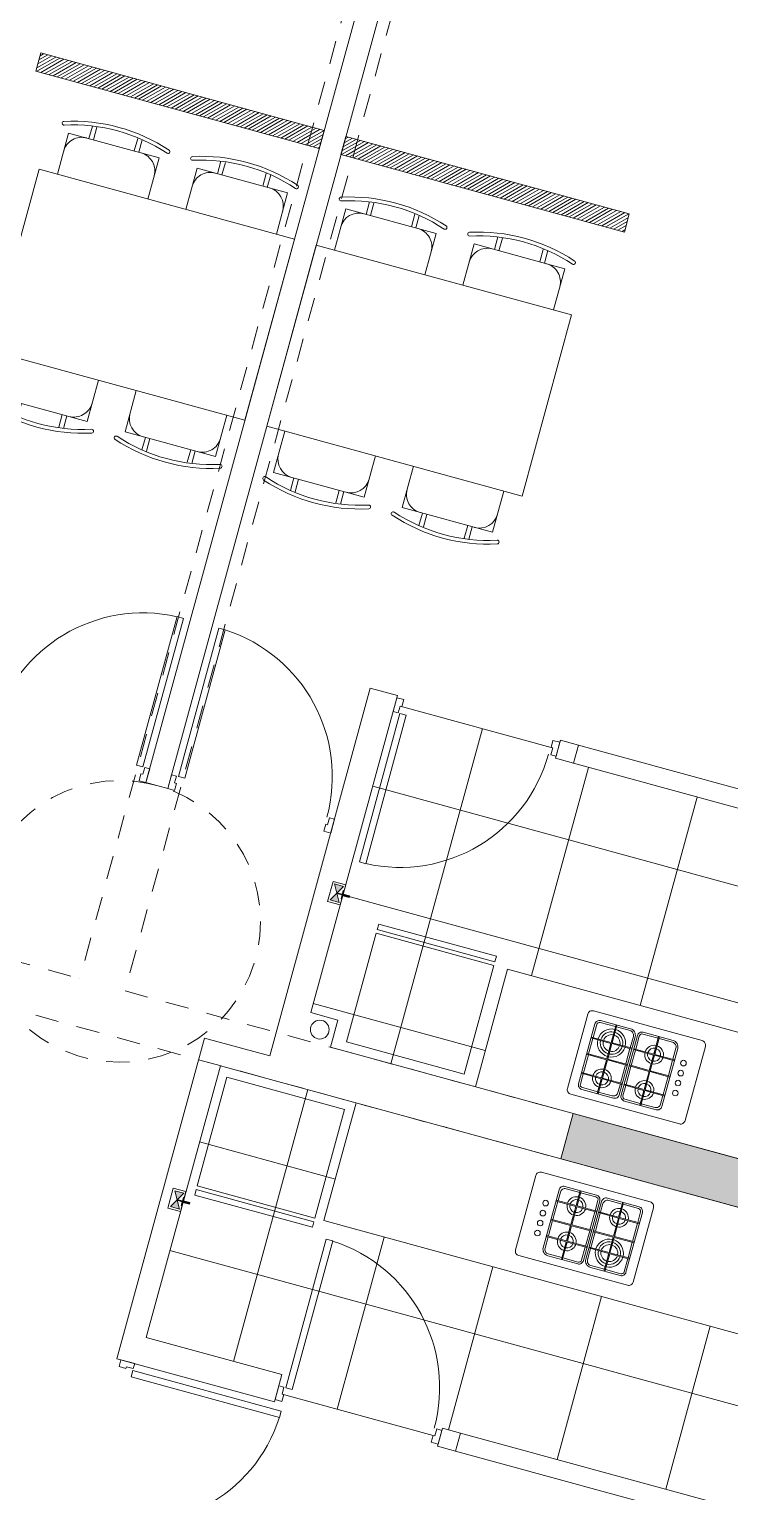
# Model space of a CAD drawing. Header units: millimetres. Extents: x 2471 to 2909, y 1327 to 1568.
# Drawn here: x 2598.08 to 2601.81, y 1382.75 to 1390.54 of the extents above; entities that cross this region are included whole.
import ezdxf

# ---------------------------------------------------------------- set-up
doc = ezdxf.new("R2010")
doc.units = ezdxf.units.MM
doc.set_wipeout_variables(frame=1)
for name, pattern in [('CONTINUA', [0]), ('HIDDEN', [0.375, 0.25, -0.125]), ('HIDDEN2', [0.1875, 0.125, -0.0625])]:
    doc.linetypes.add(name, pattern=pattern)
doc.layers.get('0').update_dxf_attribs({"color": 251, "lineweight": 9})
for name, color, linetype, lineweight in [('A-JARDIN', 251, 'Continuous', 13), ('A-MOBILIARIO', 251, 'Continuous', 13), ('A-MURO BAJO', 251, 'Continuous', 13), ('A-MUROS', 251, 'Continuous', 13), ('A-PLACAS', 251, 'Continuous', 13), ('A-PROYECCIONES', 251, 'HIDDEN', 13), ('A-PUERTAS', 251, 'Continuous', 13), ('A-VIGAS', 251, 'HIDDEN2', 13), ('DLP_EQUIPAMIENTO', 251, 'Continuous', 13), ('Gas', 251, 'G_Larga', 13), ('HATCH', 251, 'Continuous', 13), ('RED-PLUVIAL', 251, 'Continuous', 13)]:
    doc.layers.add(name, color=color, linetype=linetype, lineweight=lineweight)
doc.styles.get("Standard").update_dxf_attribs({"font": 'arial.ttf'})
doc.linetypes.add('G_Larga', pattern='A,2,-0.01,["G",Standard,S=0.1,R=0,X=0,Y=-0.05],-0.1', length=2.11)

# ---------------------------------------------------------------- blocks, each defined once
blk = doc.blocks.new('ESTR_PISO-1_PISO')
at = {"layer": 'HATCH'}
h = blk.add_hatch(color=256, dxfattribs=at)
h.dxf.hatch_style = 1
h.paths.add_polyline_path([(-26.45, 2.95), (-29.9, 2.95), (-29.9, 1.5), (-29.65, 1.5), (-29.65, 2.7), (-26.45, 2.7)])
h.paths.add_polyline_path([(-22.65, -2.53), (-18.75, -2.53), (-18.75, 2.87), (-22.45, 2.87), (-22.45, -0.53), (-22.65, -0.53), (-22.65, 3.12), (-18.5, 3.12), (-18.5, -2.78), (-22.65, -2.78)])
h.paths.add_polyline_path([(-29.9, -2.45), (-26.45, -2.45), (-26.45, -2.2), (-29.9, -2.2)])
h.paths.add_polyline_path([(-30.3, -6.8), (-22.4, -6.8), (-22.4, -7.1), (-30.3, -7.1)])
h.paths.add_polyline_path([(-20.85, -4.75), (-21.55, -4.75), (-21.55, -5), (-20.85, -5)])
h.paths.add_polyline_path([(-22.45, 4.92), (-22.45, 6.87), (-18.75, 6.87), (-18.75, 4.92), (-18.55, 4.92), (-18.55, 6.87), (-18.05, 6.87), (-18.05, 7.12), (-22.45, 7.12), (-22.45, 13.72), (-22.65, 13.72), (-22.65, 4.92)])
h.paths.add_polyline_path([(-26.45, 8.52), (-29.65, 8.52), (-29.65, 9.7), (-29.9, 9.7), (-29.9, 8.27), (-26.45, 8.27)])
h.paths.add_polyline_path([(-19.15, 8.92), (-15.75, 8.92), (-15.75, 9.17), (-19.15, 9.17)])
h.paths.add_polyline_path([(-20.65, 18.07), (-16.65, 18.07), (-16.65, 18.32), (-20.65, 18.32)])
h.paths.add_polyline_path([(-19.15, 13.72), (-15.75, 13.72), (-15.75, 13.47), (-19.15, 13.47)])
h.paths.add_polyline_path([(-29.8, 18.32), (-25.8, 18.32), (-25.8, 18.07), (-29.55, 18.07), (-29.55, 17.67), (-29.8, 17.67)])
h.paths.add_polyline_path([(-26.45, 13.37), (-29.9, 13.37), (-29.9, 14.22), (-29.55, 14.22), (-29.55, 13.62), (-26.45, 13.62)])
h.paths.add_polyline_path([(-23.125, 31.12), (-28.725, 31.12), (-28.725, 30.92), (-23.375, 30.92), (-23.375, 24.62), (-23.125, 24.62)])
h.paths.add_polyline_path([(-17.2, 25.67), (-17.2, 24.22), (-17.45, 24.22), (-17.45, 25.67)])
h.paths.add_polyline_path([(-29, 25.67), (-29, 24.22), (-29.25, 24.22), (-29.25, 25.67)])
h.paths.add_polyline_path([(-29.25, 28.37), (-28.2, 28.37), (-28.2, 28.07), (-29.25, 28.07)])
h.paths.add_polyline_path([(-17.2, 30.92), (-17.2, 31.12), (-23.075, 31.12), (-23.075, 30.92)])
at = {"layer": 'A-PLACAS', "elevation": 0}
blk.add_lwpolyline([(-20.65, 18.07), (-16.65, 18.07), (-16.65, 18.32), (-20.65, 18.32)], close=True, dxfattribs=at)
at = {"layer": 'A-VIGAS'}
for p, q in [((-23.375, 24.62, 0), (-23.375, 18.32, 0)), ((-23.125, 24.62, 0), (-23.125, 18.32, 0)), ((-25.8, 18.32, 0), (-23.375, 18.32, 0)), ((-23.125, 18.32, 0), (-20.65, 18.32, 0)), ((-25.8, 18.07, 0), (-20.65, 18.07, 0))]:
    blk.add_line(p, q, dxfattribs=at)
blk = doc.blocks.new('A$C63D03590')
at = {"layer": 'Gas', "linetype": 'Continuous', "lineweight": 0, "true_color": 0xa87e00}
for points in [[(0.007, -0.059), (0.007, 0), (-0.008, 0), (-0.008, -0.059)], [(0.073, -0.073), (0.073, -0.157), (-0.073, -0.073), (-0.073, -0.157)], [(0.037, -0.059), (-0.038, -0.059), (-0.038, -0.066), (0.037, -0.066)]]:
    blk.add_hatch(color=44, dxfattribs=at).paths.add_polyline_path(points)
at = {"color": 44, "true_color": 0xa87e00}
for p, q in [((0.007, 0), (-0.008, 0)), ((-0.008, -0.059), (-0.008, 0)), ((0.007, -0.059), (0.007, 0)), ((-0.073, -0.073), (-0.073, -0.157)), ((0.073, -0.073), (-0.073, -0.157)), ((-0.073, -0.073), (0.073, -0.157)), ((-0.038, -0.059), (0.037, -0.059)), ((-0.038, -0.066), (-0.038, -0.059)), ((-0.038, -0.066), (0.037, -0.066)), ((0, -0.115), (0, -0.066)), ((0.037, -0.066), (0.037, -0.059)), ((0.073, -0.157), (0.073, -0.073))]:
    blk.add_line(p, q, dxfattribs=at)
at = {"color": 44, "linetype": 'CONTINUA', "lineweight": 30, "ltscale": 10, "true_color": 0xa87e00}
blk.add_line((0, -0.115), (0, -0.066), dxfattribs=at)
at = {"color": 44, "linetype": 'CONTINUA', "lineweight": 20, "ltscale": 10, "true_color": 0xa87e00}
for points in [[(-0.038, -0.059), (-0.038, -0.066), (0.037, -0.066), (0.037, -0.059), (0.007, -0.059), (0.007, 0), (-0.008, 0), (-0.008, -0.059), (-0.038, -0.059)], [(-0.073, -0.073), (0.073, -0.157), (0.073, -0.073), (-0.073, -0.157), (-0.073, -0.073)]]:
    blk.add_lwpolyline(points, dxfattribs=at)
at = {"color": 44, "linetype": 'CONTINUA', "lineweight": 20, "true_color": 0xa87e00}
blk.add_lwpolyline([(0.037, -0.059), (-0.038, -0.059), (-0.038, -0.066), (0.037, -0.066)], close=True, dxfattribs=at)
blk = doc.blocks.new('P-90 MARCO 3.5x1.5')
at = {"layer": 'A-PUERTAS'}
for p, q in [((0.038, 0.0762), (0.038, 0.8962)), ((0.038, 0.8962), (0.073, 0.8962)), ((0.073, 0.8962), (0.073, 0.0762)), ((0.038, 0.0762), (0.073, 0.0762))]:
    blk.add_line(p, q, dxfattribs=at)
at = {"layer": 'A-PUERTAS', "linetype": 'Continuous'}
for p, q in [((0, 0), (0, 0.0762)), ((0, 0.0762), (0.028, 0.0762)), ((0.028, 0.0762), (0.028, 0.0382)), ((0.028, 0.0382), (0.038, 0.0382)), ((0.038, 0.0382), (0.038, 0)), ((0.862, 0.0382), (0.862, 0)), ((0.872, 0.0382), (0.862, 0.0382)), ((0.9, 0.0762), (0.872, 0.0762)), ((0.872, 0.0762), (0.872, 0.0382)), ((0.9, 0), (0.9, 0.0762)), ((0, 0), (0.038, 0)), ((0.9, 0), (0.862, 0))]:
    blk.add_line(p, q, dxfattribs=at)
at = {"layer": 'A-PUERTAS', "color": 7, "linetype": 'Continuous'}
blk.add_arc((0.038, 0.0762), 0.82, 0, 87.55371, dxfattribs=at)
blk = doc.blocks.new('A$C22310A6C')
blk.add_wipeout([(0.0073, 0.4527), (0.0103, 0.4552), (0.0146, 0.4577), (0.022, 0.4598), (0.0299, 0.46), (0.625, 0.46), (0.6347, 0.458), (0.6427, 0.4527), (0.6427, 0.4527), (0.6464, 0.4478), (0.6484, 0.4437), (0.65, 0.4388), (0.65, 0.025), (0.6498, 0.0222), (0.6496, 0.0203), (0.6493, 0.019), (0.6488, 0.0173), (0.6484, 0.0163), (0.6481, 0.0153), (0.6475, 0.0141), (0.6466, 0.0125), (0.6462, 0.0117), (0.6456, 0.0109), (0.6449, 0.0099), (0.6435, 0.0082), (0.6427, 0.0073), (0.6415, 0.0062), (0.6402, 0.0051), (0.6392, 0.0044), (0.6377, 0.0035), (0.6361, 0.0026), (0.6343, 0.0018), (0.6288, 0.0003), (0.625, 0), (0.025, 0), (0.022, 0.0002), (0.0189, 0.0007), (0.0168, 0.0014), (0.0146, 0.0023), (0.0134, 0.0029), (0.0117, 0.0038), (0.0095, 0.0054), (0.0073, 0.0073), (0.0062, 0.0085), (0.0046, 0.0105), (0.0027, 0.0136), (0.0013, 0.0169), (0.0007, 0.0189), (0, 0.0242), (0, 0.0271), (0, 0.435), (0.0005, 0.4398), (0.0022, 0.4452), (0.0038, 0.4482), (0.0051, 0.4502)])
at = {"lineweight": 5}
for points in [[(0.625, 0), (0.025, 0, -0.414214), (0, 0.025), (0, 0.435, -0.414214), (0.025, 0.46), (0.625, 0.46, -0.414214), (0.65, 0.435), (0.65, 0.025, -0.414214)], [(0.1743, 0.04), (0.3393, 0.04, 0.414214), (0.3643, 0.065), (0.3643, 0.395, 0.414214), (0.3393, 0.42), (0.1643, 0.42, 0.414214), (0.1393, 0.395), (0.1393, 0.075, 0.414214)], [(0.4093, 0.04), (0.5743, 0.04, 0.414214), (0.5993, 0.065), (0.5993, 0.395, 0.414214), (0.5743, 0.42), (0.3993, 0.42, 0.414214), (0.3743, 0.395), (0.3743, 0.075, 0.414214)]]:
    blk.add_lwpolyline(points, format="xyb", close=True, dxfattribs=at)
for points in [[(0.2493, 0.41), (0.1743, 0.41, 0.414214), (0.1493, 0.385), (0.1493, 0.3375)], [(0.3543, 0.3375), (0.3543, 0.395, 0.414214), (0.3393, 0.41), (0.2543, 0.41)], [(0.4843, 0.41), (0.4093, 0.41, 0.414214), (0.3843, 0.385), (0.3843, 0.3375)], [(0.5893, 0.3375), (0.5893, 0.395, 0.414214), (0.5743, 0.41), (0.4893, 0.41)], [(0.1493, 0.1375), (0.1493, 0.075, 0.414214), (0.1743, 0.05), (0.2493, 0.05)], [(0.2543, 0.05), (0.3393, 0.05, 0.414214), (0.3543, 0.065), (0.3543, 0.1375)], [(0.3843, 0.1375), (0.3843, 0.075, 0.414214), (0.4093, 0.05), (0.4843, 0.05)], [(0.4893, 0.05), (0.5743, 0.05, 0.414214), (0.5893, 0.065), (0.5893, 0.1375)]]:
    blk.add_lwpolyline(points, format="xyb", dxfattribs=at)
for points in [[(0.2493, 0.41), (0.1743, 0.41)], [(0.2493, 0.42), (0.2493, 0.3375)], [(0.2543, 0.42), (0.2543, 0.3375)], [(0.4843, 0.41), (0.4093, 0.41)], [(0.4843, 0.42), (0.4843, 0.3375)], [(0.4893, 0.42), (0.4893, 0.3375)], [(0.2493, 0.3375), (0.1393, 0.3375)], [(0.2493, 0.3325), (0.1393, 0.3325)], [(0.1493, 0.3325), (0.1493, 0.2325)], [(0.2493, 0.3325), (0.2493, 0.2325)], [(0.3643, 0.3375), (0.2543, 0.3375)], [(0.2543, 0.3325), (0.2543, 0.2325)], [(0.3643, 0.3325), (0.2543, 0.3325)], [(0.3543, 0.2325), (0.3543, 0.3325)], [(0.4843, 0.3375), (0.3743, 0.3375)], [(0.4843, 0.3325), (0.3743, 0.3325)], [(0.3843, 0.3325), (0.3843, 0.2325)], [(0.4843, 0.3325), (0.4843, 0.2325)], [(0.5993, 0.3375), (0.4893, 0.3375)], [(0.4893, 0.3325), (0.4893, 0.2325)], [(0.5993, 0.3325), (0.4893, 0.3325)], [(0.5893, 0.2325), (0.5893, 0.3325)], [(0.2493, 0.2325), (0.1393, 0.2325)], [(0.2493, 0.2275), (0.1393, 0.2275)], [(0.1493, 0.2275), (0.1493, 0.1425)], [(0.2493, 0.2275), (0.2493, 0.1425)], [(0.3643, 0.2325), (0.2543, 0.2325)], [(0.2543, 0.2275), (0.2543, 0.1425)], [(0.3643, 0.2275), (0.2543, 0.2275)], [(0.3543, 0.1425), (0.3543, 0.2275)], [(0.4843, 0.2325), (0.3743, 0.2325)], [(0.4843, 0.2275), (0.3743, 0.2275)], [(0.3843, 0.2275), (0.3843, 0.1425)], [(0.4843, 0.2275), (0.4843, 0.1425)], [(0.5993, 0.2325), (0.4893, 0.2325)], [(0.4893, 0.2275), (0.4893, 0.1425)], [(0.5993, 0.2275), (0.4893, 0.2275)], [(0.5893, 0.1425), (0.5893, 0.2275)], [(0.2493, 0.1425), (0.1393, 0.1425)], [(0.2493, 0.1375), (0.1393, 0.1375)], [(0.2493, 0.1375), (0.2493, 0.1275)], [(0.2493, 0.1375), (0.2493, 0.04)], [(0.3643, 0.1425), (0.2543, 0.1425)], [(0.2543, 0.1375), (0.2543, 0.1275)], [(0.2543, 0.1375), (0.2543, 0.04)], [(0.3643, 0.1375), (0.2543, 0.1375)], [(0.4843, 0.1425), (0.3743, 0.1425)], [(0.4843, 0.1375), (0.3743, 0.1375)], [(0.4843, 0.1375), (0.4843, 0.1275)], [(0.4843, 0.1375), (0.4843, 0.04)], [(0.5993, 0.1425), (0.4893, 0.1425)], [(0.4893, 0.1375), (0.4893, 0.1275)], [(0.4893, 0.1375), (0.4893, 0.04)], [(0.5993, 0.1375), (0.4893, 0.1375)]]:
    blk.add_lwpolyline(points, dxfattribs=at)
for centre in [(0.0892, 0.3071), (0.0892, 0.2521), (0.0892, 0.1971), (0.0892, 0.1421)]:
    blk.add_circle(centre, 0.015, dxfattribs=at)
for centre, radius, start, end in [((0.2518, 0.335), 0.05, 92.86598, 177.13402), ((0.2518, 0.335), 0.05, 182.86598, 267.13402), ((0.2518, 0.335), 0.035, 94.09604, 175.90396), ((0.2518, 0.335), 0.035, 184.09604, 265.90396), ((0.2518, 0.335), 0.05, 2.86598, 87.13402), ((0.2518, 0.335), 0.035, 4.09604, 85.90396), ((0.2518, 0.335), 0.05, 272.86598, 357.13402), ((0.2518, 0.335), 0.035, 274.09604, 355.90396), ((0.4868, 0.335), 0.05, 92.86598, 177.13402), ((0.4868, 0.335), 0.05, 182.86598, 267.13402), ((0.4868, 0.335), 0.035, 94.09604, 175.90396), ((0.4868, 0.335), 0.035, 184.09604, 265.90396), ((0.4868, 0.335), 0.05, 2.86598, 87.13402), ((0.4868, 0.335), 0.035, 4.09604, 85.90396), ((0.4868, 0.335), 0.05, 272.86598, 357.13402), ((0.4868, 0.335), 0.035, 274.09604, 355.90396), ((0.2518, 0.14), 0.05, 92.86598, 177.13402), ((0.2518, 0.14), 0.035, 94.09604, 175.90396), ((0.2518, 0.14), 0.05, 2.86598, 87.13402), ((0.2518, 0.14), 0.035, 4.09604, 85.90396), ((0.4868, 0.14), 0.075, 91.91021, 178.08979), ((0.4868, 0.14), 0.06, 92.38802, 177.61198), ((0.4868, 0.14), 0.045, 93.18474, 176.81526), ((0.4868, 0.14), 0.075, 1.91021, 88.08979), ((0.4868, 0.14), 0.06, 2.38802, 87.61198), ((0.4868, 0.14), 0.045, 3.18474, 86.81526), ((0.2518, 0.14), 0.05, 182.86598, 267.13402), ((0.2518, 0.14), 0.035, 184.09604, 265.90396), ((0.2518, 0.14), 0.05, 272.86598, 357.13402), ((0.2518, 0.14), 0.035, 274.09604, 355.90396), ((0.4868, 0.14), 0.075, 181.91021, 268.08979), ((0.4868, 0.14), 0.06, 182.38802, 267.61198), ((0.4868, 0.14), 0.045, 183.18474, 266.81526), ((0.4868, 0.14), 0.075, 271.91021, 358.08979), ((0.4868, 0.14), 0.06, 272.38802, 357.61198), ((0.4868, 0.14), 0.045, 273.18474, 356.81526)]:
    blk.add_arc(centre, radius, start, end, dxfattribs=at)
blk = doc.blocks.new('REFRI')
at = {"layer": 'DLP_EQUIPAMIENTO'}
for points in [[(-0.325, 0), (-0.325, -0.6), (0.325, -0.6), (0.325, 0)], [(-0.325, -0.62), (-0.325, -0.65), (0.325, -0.65), (0.325, -0.62)]]:
    blk.add_lwpolyline(points, close=True, dxfattribs=at)
blk = doc.blocks.new('A$C72FD42DB')
for p, q in [((0.3255, 1.41), (1.3255, 1.41)), ((0.3255, 0), (0.3255, 1.41)), ((1.3255, 0), (1.3255, 1.41)), ((0.0573, 1.3564), (0.0573, 1.3564)), ((1.5937, 1.3564), (1.5937, 1.3564)), ((0.0977, 0.8097), (0.0977, 1.3097)), ((0.0977, 1.3097), (0.3255, 1.3097)), ((1.5532, 1.3097), (1.3255, 1.3097)), ((1.5532, 0.8097), (1.5532, 1.3097)), ((0.0286, 1.1974), (0.0977, 1.1974)), ((0.0286, 1.1724), (0.0977, 1.1724)), ((1.6224, 1.1974), (1.5532, 1.1974)), ((1.6224, 1.1724), (1.5532, 1.1724)), ((0.0286, 0.947), (0.0977, 0.947)), ((1.6224, 0.947), (1.5532, 0.947)), ((0.0286, 0.922), (0.0977, 0.922)), ((1.6224, 0.922), (1.5532, 0.922)), ((0.3255, 0.8097), (0.0977, 0.8097)), ((1.3255, 0.8097), (1.5532, 0.8097)), ((0.0573, 0.7629), (0.0573, 0.7629)), ((1.5937, 0.7629), (1.5937, 0.7629)), ((0.0573, 0.6471), (0.0573, 0.6471)), ((1.5937, 0.6471), (1.5937, 0.6471)), ((0.0977, 0.6003), (0.0977, 0.1003)), ((0.3255, 0.6003), (0.0977, 0.6003)), ((1.3255, 0.6003), (1.5532, 0.6003)), ((1.5532, 0.6003), (1.5532, 0.1003)), ((0.0286, 0.488), (0.0977, 0.488)), ((1.6224, 0.488), (1.5532, 0.488)), ((0.0286, 0.463), (0.0977, 0.463)), ((1.6224, 0.463), (1.5532, 0.463)), ((0.0286, 0.2376), (0.0977, 0.2376)), ((1.6224, 0.2376), (1.5532, 0.2376)), ((0.0286, 0.2126), (0.0977, 0.2126)), ((1.6224, 0.2126), (1.5532, 0.2126)), ((0.0977, 0.1003), (0.3255, 0.1003)), ((1.5532, 0.1003), (1.3255, 0.1003)), ((0.0573, 0.0536), (0.0573, 0.0536)), ((1.5937, 0.0536), (1.5937, 0.0536)), ((0.3255, 0), (1.3255, 0))]:
    blk.add_line(p, q)
for centre, radius, start, end in [((0.9298, 1.0597), 0.9317, 161.83805, 198.16195), ((0.9298, 1.0597), 0.9117, 161.83805, 198.16195), ((0.054, 1.347), 0.01, 71.2164, 161.83805), ((0.054, 1.347), 0.01, 341.83805, 71.2164), ((1.5969, 1.347), 0.01, 108.7836, 198.16195), ((0.7212, 1.0597), 0.9117, 341.83805, 18.16195), ((1.5969, 1.347), 0.01, 18.16195, 108.7836), ((0.7212, 1.0597), 0.9317, 341.83805, 18.16195), ((0.1977, 1.2097), 0.1, 90, 180), ((1.4532, 1.2097), 0.1, 0, 90), ((0.1977, 0.9097), 0.1, 180, 270), ((1.4532, 0.9097), 0.1, 270, 0), ((0.054, 0.7724), 0.01, 198.16195, 288.7836), ((0.054, 0.7724), 0.01, 288.7836, 18.16195), ((1.5969, 0.7724), 0.01, 161.83805, 251.2164), ((1.5969, 0.7724), 0.01, 251.2164, 341.83805), ((0.9298, 0.3503), 0.9317, 161.83805, 198.16195), ((0.9298, 0.3503), 0.9117, 161.83805, 198.16195), ((0.054, 0.6376), 0.01, 71.2164, 161.83805), ((0.054, 0.6376), 0.01, 341.83805, 71.2164), ((1.5969, 0.6376), 0.01, 108.7836, 198.16195), ((0.7212, 0.3503), 0.9117, 341.83805, 18.16195), ((1.5969, 0.6376), 0.01, 18.16195, 108.7836), ((0.7212, 0.3503), 0.9317, 341.83805, 18.16195), ((0.1977, 0.5003), 0.1, 90, 180), ((1.4532, 0.5003), 0.1, 0, 90), ((0.1977, 0.2003), 0.1, 180, 270), ((1.4532, 0.2003), 0.1, 270, 0), ((0.054, 0.063), 0.01, 198.16195, 288.7836), ((0.054, 0.063), 0.01, 288.7836, 18.16195), ((1.5969, 0.063), 0.01, 161.83805, 251.2164), ((1.5969, 0.063), 0.01, 251.2164, 341.83805)]:
    blk.add_arc(centre, radius, start, end)
blk = doc.blocks.new('TORRE-B_PLAN-GEN')
at = {"layer": 'HATCH'}
h = blk.add_hatch(dxfattribs=at)
h.set_pattern_fill('ANSI31', color=256, scale=0.005, angle=90)
h.set_pattern_definition([(45, (349.664513, 298.995274), (-0.01122532015, 0.01122532015), [])])
h.paths.add_polyline_path([(-23.31, 38.57), (-24.875, 38.57), (-24.875, 38.67), (-23.31, 38.67)])
h = blk.add_hatch(dxfattribs=at)
h.set_pattern_fill('ANSI31', color=256, scale=0.005, angle=90)
h.set_pattern_definition([(45, (351.324513, 298.995274), (-0.01122532015, 0.01122532015), [])])
h.paths.add_polyline_path([(-21.625, 38.57), (-23.19, 38.57), (-23.19, 38.67), (-21.625, 38.67)])
h = blk.add_hatch(dxfattribs=at)
h.set_pattern_fill('_USER', color=256, scale=0.6, double=1, pattern_type=0)
h.set_pattern_definition([(0, (-22.14, 34.12), (8e-17, 0.6), []), (90, (-22.14, 34.12), (-0.6, 1e-16), [])])
h.paths.add_polyline_path([(-17.15, 35.37), (-17.15, 35.77), (-18.3219, 35.77), (-18.3219, 35.742), (-18.3599, 35.742), (-18.36, 35.732), (-18.3981, 35.732), (-18.3981, 35.77), (-21.24, 35.77), (-21.24, 35.8199), (-22.14, 35.8199), (-22.14, 34.12), (-21.99, 34.12), (-21.99, 33.97), (-21.19, 33.97), (-21.19, 34.62), (-18.41, 34.62), (-18.41, 34.97), (-18.3981, 34.97), (-18.3981, 35.008), (-18.3599, 35.008), (-18.3599, 34.998), (-18.3219, 34.998), (-18.3219, 34.97), (-18.31, 34.97), (-18.31, 34.62), (-18.26, 34.62), (-18.26, 33.97), (-16.65, 33.97), (-16.65, 35.37)])
h = blk.add_hatch(dxfattribs=at)
h.set_pattern_fill('_USER', color=256, scale=0.6, double=1, pattern_type=0)
h.set_pattern_definition([(0, (-22.53, 33.85), (8e-17, 0.6), []), (90, (-22.53, 33.85), (-0.6, 8e-17), [])])
h.paths.add_polyline_path([(-18.3981, 32.17), (-18.3981, 32.208), (-18.3599, 32.208), (-18.3599, 32.198), (-18.3219, 32.198), (-18.3219, 32.17), (-17.25, 32.17), (-17.25, 32.57), (-16.65, 32.57), (-16.65, 33.72), (-18.26, 33.72), (-18.26, 32.97), (-18.3219, 32.97), (-18.3219, 32.942), (-18.3599, 32.942), (-18.3599, 32.932), (-18.3981, 32.932), (-18.3981, 32.97), (-18.41, 32.97), (-18.41, 33.07), (-21.78, 33.07), (-21.78, 33.72), (-22.53, 33.72), (-22.53, 32.22), (-21.78, 32.22), (-21.78, 32.12), (-20.88, 32.12), (-20.88, 32.17)])
h.paths.add_polyline_path([(-18.3219, 32.208), (-17.6019, 32.208), (-17.6019, 32.243), (-18.3219, 32.243)], flags=16)
at = {"elevation": 0}
for points in [[(-22.14, 34.825), (-22.21, 34.825), (-22.21, 34.715), (-22.14, 34.715)], [(-22.53, 33.025), (-22.6, 33.025), (-22.6, 32.915), (-22.53, 32.915)]]:
    blk.add_lwpolyline(points, close=True, dxfattribs=at)
at = {"layer": 'A-MURO BAJO', "elevation": 0}
for points in [[(-19.74, 35.77), (-21.14, 35.77), (-21.14, 35.87), (-19.74, 35.87)], [(-19.38, 32.17), (-20.78, 32.17), (-20.78, 32.07), (-19.38, 32.07)]]:
    blk.add_lwpolyline(points, dxfattribs=at)
at = {"layer": 'A-MUROS'}
for p, q in [((-23.31, 35.07), (-23.31, 40.12)), ((-23.19, 35.07), (-23.19, 40.12)), ((-22.29, 35.87, 0), (-22.14, 35.87, 0)), ((-22.29, 33.84, 0), (-22.29, 35.87, 0)), ((-22.14, 34.12, 0), (-22.14, 35.87, 0)), ((-23.25, 35.07, 0), (-23.31, 35.07)), ((-23.25, 35.07), (-23.19, 35.07)), ((-22.14, 34.12, 0), (-21.99, 34.12, 0)), ((-21.99, 34.12, 0), (-21.99, 33.97, 0)), ((-21.99, 33.97, 0), (-18.41, 33.97, 0)), ((-22.65, 33.84, 0), (-22.65, 32.07, 0)), ((-22.65, 33.84, 0), (-22.29, 33.84, 0)), ((-22.53, 33.72, 0), (-22.53, 32.22, 0)), ((-22.53, 33.72, 0), (-18.41, 33.72, 0)), ((-22.53, 32.22, 0), (-21.78, 32.22, 0)), ((-21.78, 32.22, 0), (-21.78, 32.07, 0)), ((-22.65, 32.07, 0), (-21.78, 32.07, 0))]:
    blk.add_line(p, q, dxfattribs=at)
at = {"layer": 'A-MUROS', "color": 3}
blk.add_lwpolyline([(-23.31, 38.57), (-24.875, 38.57), (-24.875, 38.67), (-23.31, 38.67)], close=True, dxfattribs=at)
at = {"layer": 'A-MUROS', "color": 3, "elevation": 0}
blk.add_lwpolyline([(-21.625, 38.57), (-23.19, 38.57), (-23.19, 38.67), (-21.625, 38.67)], close=True, dxfattribs=at)
at = {"layer": 'A-MUROS', "elevation": 0}
for points in [[(-21.24, 35.87), (-21.14, 35.87), (-21.14, 35.77), (-21.24, 35.77)], [(-20.88, 32.07), (-20.78, 32.07), (-20.78, 32.17), (-20.88, 32.17)]]:
    blk.add_lwpolyline(points, close=True, dxfattribs=at)
at = {"layer": 'A-PROYECCIONES', "ltscale": 0.5}
blk.add_circle((-23.25, 34.32, 0), 0.75, dxfattribs=at)
at = {"layer": 'HATCH'}
for p, q in [((-22.112, 35.8199, 0), (-21.278, 35.8199, 0)), ((-21.752, 32.1201, 0), (-20.918, 32.1201, 0))]:
    blk.add_line(p, q, dxfattribs=at)
at = {"layer": 'RED-PLUVIAL'}
blk.add_circle((-22.07, 34.045, 0), 0.05, dxfattribs=at)
blk.add_blockref('ESTR_PISO-1_PISO', (0, 15.65, 0))
at = {"xscale": -0.6023723109924507, "yscale": 0.6023723109924507, "zscale": 0.6023723109924504, "rotation": 270}
for p in [(-22.1045, 34.77, 0), (-22.4945, 32.97, 0)]:
    blk.add_blockref('A$C63D03590', p, dxfattribs=at)
at = {"layer": 'A-MOBILIARIO', "extrusion": (-1.2567e-10, -1.04451e-10, -1), "zscale": -1, "rotation": 270}
blk.add_blockref('A$C72FD42DB', (23.31, 38.3955, 0), dxfattribs=at)
at = {"layer": 'A-MOBILIARIO', "rotation": 270}
blk.add_blockref('A$C72FD42DB', (-23.19, 38.3955), dxfattribs=at)
at = {"layer": 'A-PUERTAS', "linetype": 'Continuous', "extrusion": (-4.49067e-08, -3.60285e-08, -1), "zscale": -1}
blk.add_blockref('P-90 MARCO 3.5x1.5', (23.31, 35.07, 0), dxfattribs=at)
at = {"layer": 'A-PUERTAS', "linetype": 'Continuous', "extrusion": (-4.49067e-08, 3.60285e-08, 1)}
for p in [(-23.19, 35.07, 0), (-21.78, 32.0819, 0)]:
    blk.add_blockref('P-90 MARCO 3.5x1.5', p, dxfattribs=at)
at = {"layer": 'A-PUERTAS', "linetype": 'Continuous', "extrusion": (4.49067e-08, 3.60285e-08, -1), "zscale": -1, "rotation": 180.0000000082952}
blk.add_blockref('P-90 MARCO 3.5x1.5', (22.14, 35.8581, 0), dxfattribs=at)
at = {"layer": 'A-PUERTAS', "linetype": 'Continuous', "extrusion": (3.60285e-08, 4.49067e-08, 1), "rotation": 270}
blk.add_blockref('P-90 MARCO 3.5x1.5', (-22.6281, 32.07, 0), dxfattribs=at)
at = {"layer": 'DLP_EQUIPAMIENTO', "extrusion": (-3.60284e-08, -4.49068e-08, -1), "zscale": -1, "rotation": 179.9999999999999}
blk.add_blockref('REFRI', (21.59, 34.02, 0), dxfattribs=at)
at = {"layer": 'DLP_EQUIPAMIENTO', "extrusion": (3.60284e-08, 4.49068e-08, -1), "zscale": -1}
blk.add_blockref('REFRI', (22.155, 33.67, 0), dxfattribs=at)
at = {"layer": 'DLP_EQUIPAMIENTO', "rotation": 179.9999999999999}
blk.add_blockref('A$C22310A6C', (-20.065, 34.526, 0), dxfattribs=at)
at = {"layer": 'DLP_EQUIPAMIENTO'}
blk.add_blockref('A$C22310A6C', (-20.755, 33.164, 0), dxfattribs=at)
at = {"layer": 'A-MURO BAJO', "elevation": 0}
for points in [[(-21.19, 33.97), (-21.19, 34.62), (-18.41, 34.62)], [(-21.78, 33.72), (-21.78, 33.07), (-18.41, 33.07)]]:
    blk.add_lwpolyline(points, dxfattribs=at)
blk = doc.blocks.new('terraza esquina')
at = {"layer": 'A-JARDIN', "true_color": 0x4d6600}
h = blk.add_hatch(dxfattribs=at)
h.set_pattern_fill('AR-SAND', color=58, scale=0.001, angle=15.2922)
h.set_pattern_definition([(52.7922, (-225.920287, -156.84542), (-0.0144512492, 0.0467864795), [0, -0.038608, 0, -0.04318, 0, -0.041275]), (22.7922, (-225.920287, -156.84542), (0.024455046, 0.081000276), [0, -0.020828, 0, -0.034798, 0, -0.013335]), (342.7922, (-225.950423, -156.85366), (0.076260692, 0.0210004), [0, -0.0127, 0, -0.04572, 0, -0.05969]), (332.7922, (-225.95042, -156.85366), (0.06777257, 0.041641784), [0, -0.00635, 0, -0.029972, 0, -0.03429])])
edge = h.paths.add_edge_path()
edge.add_line((32.674, 40.9484), (32.6741, 51.0448))
edge.add_line((32.6741, 51.0448), (37.7272, 47.4153))
edge.add_arc((37.1438, 46.6031), 1, -44.76453, 54.31138, ccw=False)
edge.add_line((37.8538, 45.8989), (35.669, 43.6961))
edge.add_arc((37.089, 42.2877), 2, 135.23547, 238.37136)
edge.add_line((36.0402, 40.5848), (38.9, 38.8234))
edge.add_arc((38.3756, 37.972), 1, -38.06577, 58.37136, ccw=False)
edge.add_line((39.1629, 37.3554), (35.5816, 32.7824))
edge.add_arc((37.1562, 31.5493), 2, 141.93423, 231.84968)
edge.add_line((35.9207, 29.9765), (39.0247, 27.5383))
edge.add_arc((38.5614, 26.9485), 0.75, -90, 51.84968, ccw=False)
edge.add_line((38.5614, 26.1985), (31.824, 26.1985))
edge.add_line((31.824, 26.1985), (31.824, 27.8484))
edge.add_line((31.824, 27.8484), (30.9239, 27.8484))
edge.add_line((30.9239, 27.8484), (30.9239, 29.6484))
edge.add_line((30.9239, 29.6484), (34.1239, 29.6484))
edge.add_line((34.1239, 29.6484), (34.1239, 31.3043))
edge.add_spline(control_points=[(34.1239, 31.3043), (34.2045, 31.227), (34.4631, 30.979), (34.4623, 30.4403), (34.4791, 29.8928), (35.0409, 29.6516), (34.4689, 29.1251), (33.9577, 29.057), (33.5052, 28.3635), (33.1871, 29.0446), (32.5631, 28.791), (32.2259, 29.3535), (31.7437, 29.3932), (31.3083, 29.1094), (31.7384, 28.7611), (31.071, 28.5535), (31.6808, 28.0811), (32.3547, 28.72), (32.0563, 28.0097), (32.5367, 27.7323), (32.917, 28.184), (33.2871, 27.6352), (33.5901, 28.0135), (33.9082, 27.5378), (34.2782, 27.9698), (34.7871, 28.2414), (34.9654, 27.6411), (35.5605, 27.5763), (35.6934, 27.985), (36.1261, 28.1097), (36.4182, 27.7535), (36.8398, 28.0139), (37.0324, 27.6051), (37.599, 27.8399), (37.1602, 28.1773), (37.6099, 28.5173), (37.1628, 28.6474), (36.8141, 28.7783), (36.7717, 28.3277), (36.2323, 28.178), (36.0851, 28.6406), (36.1811, 28.9728), (36.5603, 29.0256), (36.2848, 29.3345), (36.0608, 28.9724), (35.9129, 29.5905), (35.4285, 29.5807), (35.4785, 29.9979), (35.2969, 30.3124), (34.8499, 30.2168), (34.971, 30.8368), (34.4297, 31.2274), (34.9622, 31.6173), (34.8934, 32.0608), (35.1307, 32.3756), (34.9175, 32.6782), (35.215, 32.8544), (34.8744, 33.1485), (35.3152, 33.4195), (35.6992, 33.4626), (35.6602, 33.7214), (35.8177, 33.9157), (36.0916, 33.7237), (36.0489, 34.1909), (36.2858, 34.4493), (36.7439, 34.3671), (36.5856, 34.7724), (36.3192, 34.4808), (35.9887, 34.7371), (36.2726, 35.0983), (36.6229, 35.1846), (36.8778, 35.7263), (37.1795, 35.3071), (37.5653, 35.5501), (37.3804, 35.8154), (37.3524, 36.2678), (38.108, 36.4501), (37.6541, 36.9571), (37.353, 36.5632), (37.3654, 37.1491), (37.0461, 37.4541), (37.5529, 37.7106), (37.0163, 37.8824), (37.3428, 38.3211), (36.9563, 38.3574), (36.9658, 38.7355), (37.4468, 38.9819), (37.4887, 38.5083), (37.9514, 38.7256), (37.6545, 39.1822), (37.3444, 39.2717), (37.1741, 39.6679), (36.9145, 39.3205), (36.6924, 39.811), (36.4868, 39.3485), (36.2055, 39.8408), (36.129, 40.1577), (35.6673, 40.1458), (35.9293, 40.4816), (35.3778, 40.6752), (35.5197, 40.3141), (35.1565, 40.2318), (35.0622, 40.5322), (34.7959, 40.8083), (35.0501, 40.9367), (35.0281, 41.2313), (34.7246, 41.4537), (34.8872, 41.8319), (34.655, 42.1657), (34.9027, 42.3005), (34.7485, 42.5343), (34.6142, 42.3446), (34.4377, 42.6349), (34.6729, 42.8308), (34.347, 43.0695), (34.742, 43.135), (34.7916, 43.6537), (35.0398, 43.169), (35.2284, 43.5435), (34.8089, 43.6152), (35.0733, 44.0331), (35.371, 44.0596), (35.4308, 44.3466), (35.4034, 44.801), (35.9473, 44.4695), (36.1371, 44.9629), (36.3409, 45.2883), (36.0884, 45.5935), (35.795, 45.2926), (35.6921, 45.6377), (35.4656, 45.4781), (35.0697, 45.6644), (35.3102, 46.0721), (35.1685, 46.6591), (35.7542, 46.3535), (35.894, 46.9096), (35.8764, 47.5847), (36.3852, 47.2258), (36.8113, 47.7027), (36.2164, 47.7304), (36.4839, 48.199), (35.9585, 48.1995), (36.2031, 47.9248), (36.0403, 47.7739), (35.8011, 47.524), (35.6613, 48.0911), (35.0891, 48.3458), (35.5997, 48.6042), (35.2068, 48.7849), (35.1927, 49.0697), (34.883, 49.0637), (34.9551, 48.8601), (34.6445, 48.7905), (34.6654, 49.1803), (34.2706, 49.2461), (33.8983, 49.1281), (33.8303, 49.4769), (33.6959, 49.7965), (33.1921, 49.6481), (33.4691, 49.3404), (33.2239, 49.2116), (33.0762, 49.4147), (32.9901, 49.0883), (33.239, 49.0864), (33.2217, 48.7926), (33.3963, 48.9314), (33.5143, 48.7146), (33.3984, 48.655), (33.3417, 48.6258)], knot_values=[0, 0, 0, 0, 0.325992, 1.045727, 1.530671, 1.827246, 2.503225, 2.888886, 3.601597, 3.977482, 4.52427, 5.149665, 5.580895, 5.947946, 6.230895, 6.651616, 7.039077, 7.684275, 8.077303, 8.470535, 8.891379, 9.401716, 9.634108, 9.936062, 10.564729, 10.865656, 11.456332, 11.888489, 12.248234, 12.576925, 13.030745, 13.363809, 13.69048, 14.076141, 14.405129, 14.744668, 15.096397, 15.390072, 15.673021, 16.149605, 16.523474, 16.874373, 17.078495, 17.329084, 17.501253, 17.958454, 18.349457, 18.644827, 19.024488, 19.240544, 19.741086, 20.278689, 20.784398, 21.1692, 21.562043, 21.80928, 22.037419, 22.263778, 22.74482, 23.076859, 23.221084, 23.452032, 23.630928, 23.911109, 24.350053, 24.634942, 24.838822, 25.138971, 25.401677, 25.729083, 26.191401, 26.601997, 26.94079, 27.270016, 27.45762, 27.798321, 28.480547, 28.811913, 29.050127, 29.421275, 29.86204, 30.138883, 30.442367, 30.833746, 31.031375, 31.284062, 31.725603, 31.974528, 32.246514, 32.689642, 33.093817, 33.352817, 33.567457, 33.914132, 34.128356, 34.494424, 34.961615, 35.18537, 35.403205, 35.759667, 35.949366, 36.165133, 36.522605, 36.839114, 36.955502, 37.246003, 37.526252, 37.981231, 38.286114, 38.450341, 38.636607, 38.739539, 38.947905, 39.229543, 39.447312, 39.679487, 40.036387, 40.300212, 40.504937, 40.751545, 41.146826, 41.404593, 41.563928, 41.986869, 42.285769, 42.872455, 43.137003, 43.404908, 43.697906, 43.910283, 44.06541, 44.358909, 44.913408, 45.253241, 45.631957, 46.086857, 46.631847, 47.036933, 47.401921, 47.722849, 48.063841, 48.315067, 48.537502, 48.729139, 48.907615, 49.423788, 49.873149, 50.150958, 50.411953, 50.746704, 50.905549, 51.01571, 51.229362, 51.440715, 51.892974, 52.160142, 52.427146, 52.769441, 53.091085, 53.370271, 53.526337, 53.675686, 53.873288, 54.042242, 54.248627, 54.341807, 54.514737, 54.680296, 54.680296, 54.680296, 54.680296], degree=3, periodic=0)
edge.add_spline(control_points=[(33.3417, 48.6258), (33.2559, 48.6105), (33.0751, 48.5782), (33.312, 48.0877), (32.8836, 47.3286), (33.5644, 47.5), (33.5791, 47.1216), (33.4327, 46.817), (32.9902, 47.1377), (33.3477, 46.4117), (32.986, 46.1466), (32.9797, 45.7488), (33.2062, 45.4774), (32.7684, 45.0985), (33.2063, 45.2407), (33.4896, 44.9104), (33.0755, 44.7721), (33.3868, 44.4588), (33.1123, 44.2226), (32.7753, 44.0902), (32.966, 43.7198), (32.7394, 43.2821), (33.1547, 43.2941), (33.2093, 42.9758), (33.0328, 42.871), (33.0049, 42.6525), (32.9685, 42.3921), (33.3692, 42.2923), (32.9681, 41.9798), (33.0247, 41.5492), (33.5182, 41.5878), (33.4139, 41.1041), (33.6323, 40.7311), (33.9367, 40.8926), (34.1097, 40.4272), (33.712, 40.5598), (33.7151, 40.1839), (34.0167, 40.0508), (33.8864, 39.574), (33.5845, 39.3308), (33.79, 38.8268), (34.0621, 39.2771), (34.4533, 38.7508), (33.8148, 38.6887), (34.5607, 38.3945), (33.97, 38.2317), (34.1133, 37.6921), (33.6373, 37.9294), (33.6201, 37.5448), (33.5911, 37.2692), (33.7284, 36.9421), (34.1359, 36.818), (33.8514, 36.5028), (33.7129, 36.0937), (34.2988, 35.8677), (33.9251, 35.567), (33.6937, 35.8332), (33.6074, 35.6144), (33.4103, 35.4132), (33.8838, 35.3159), (33.544, 35.007), (33.9878, 34.7668), (34.0872, 35.2069), (34.5567, 35.0798), (34.4091, 34.6873), (34.9665, 34.8077), (35.0853, 33.9503), (34.5283, 34.1), (34.5025, 34.3729), (34.1854, 34.2487), (34.3098, 33.9317), (34.196, 33.7423), (34.124, 33.6224)], knot_values=[0, 0, 0, 0, 0.212693, 0.448327, 1.324982, 1.592455, 1.941718, 2.1606, 2.426364, 2.899717, 3.386602, 3.69186, 3.981915, 4.335381, 4.564495, 4.898461, 5.123575, 5.429382, 5.719503, 6.01983, 6.351505, 6.758715, 7.00452, 7.251488, 7.470371, 7.535228, 7.909532, 8.068993, 8.490126, 8.812154, 9.090134, 9.602654, 9.910724, 10.110123, 10.425197, 10.625864, 10.913552, 11.09954, 11.540145, 12.003537, 12.283487, 12.574356, 12.949024, 13.211422, 13.608241, 13.923692, 14.314407, 14.607828, 14.833523, 15.190129, 15.526669, 15.827393, 16.112219, 16.499576, 16.970297, 17.200732, 17.486262, 17.590393, 17.819072, 18.103532, 18.363639, 18.647334, 18.992303, 19.320774, 19.551511, 19.847167, 20.460152, 20.82148, 20.925082, 21.161162, 21.392858, 21.792176, 21.792176, 21.792176, 21.792176], degree=3, periodic=0)
edge.add_line((34.124, 33.6224), (34.124, 34.4484))
edge.add_line((34.124, 34.4484), (33.324, 34.4484))
edge.add_line((33.324, 34.4484), (33.324, 40.9484))
edge.add_line((33.324, 40.9484), (32.674, 40.9484))
edge = h.paths.add_edge_path(flags=16)
edge.add_arc((36.2032, 27.1102), 0.6, 0, 180)
edge.add_arc((36.2032, 27.1102), 0.6, 180, 360)
edge = h.paths.add_edge_path(flags=16)
edge.add_arc((34.5028, 27.1099), 0.6, 0, 180)
edge.add_arc((34.5028, 27.1099), 0.6, 180, 360)
edge = h.paths.add_edge_path(flags=16)
edge.add_arc((32.8028, 27.1099), 0.6, 0, 180)
edge.add_arc((32.8028, 27.1099), 0.6, 180, 360)
edge = h.paths.add_edge_path(flags=16)
edge.add_arc((37.9028, 27.1099), 0.6, 0, 180)
edge.add_arc((37.9028, 27.1099), 0.6, 180, 360)
edge = h.paths.add_edge_path(flags=16)
edge.add_arc((38.1443, 37.9553), 0.6, 0, 180)
edge.add_arc((38.1443, 37.9553), 0.6, 180, 360)
edge = h.paths.add_edge_path(flags=16)
edge.add_arc((36.7488, 46.3908), 0.6, 0, 180)
edge.add_arc((36.7488, 46.3908), 0.6, 180, 360)

msp = doc.modelspace()

# ---------------------------------------------------------------- block references
at = {"rotation": 344.7077888221265}
msp.add_blockref('TORRE-B_PLAN-GEN', (2611.9392, 1346.5499, 0), dxfattribs=at)

# ---------------------------------------------------------------- next in the draw order: block references
at = {"rotation": 344.7077919424826}
msp.add_blockref('terraza esquina', (2562.489, 1354.806, 0), dxfattribs=at)

doc.saveas('drawing.dxf')
